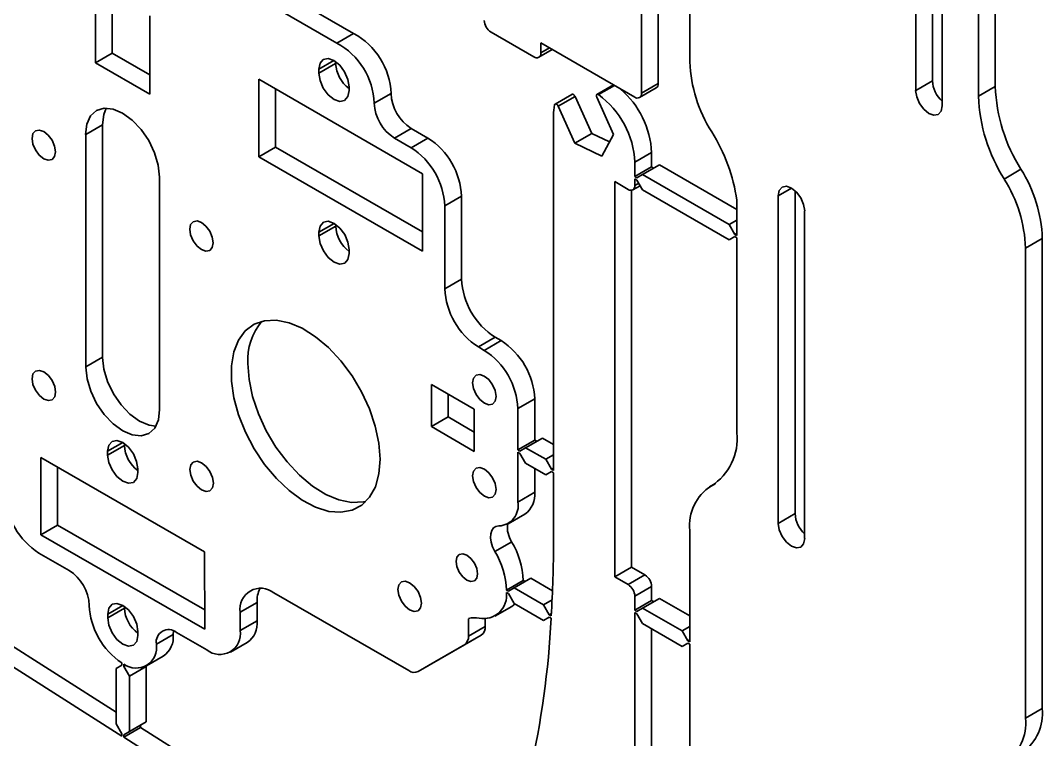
# Model space of a CAD drawing. Header units: millimetres. Extents: x 0 to 415, y 0 to 292.
# Drawn here: x 352.47 to 363.23, y 124.52 to 132.1 of the extents above; entities that cross this region are included whole.
import ezdxf

# ---------------------------------------------------------------- set-up
doc = ezdxf.new("R2010")
doc.units = ezdxf.units.MM

# ---------------------------------------------------------------- blocks, each defined once
blk = doc.blocks.new('SE41')
at = {"color": 7, "linetype": 'Continuous', "lineweight": 35}
for p, q in [((361.898, 131.356), (361.909, 131.289)), ((361.909, 131.289), (361.939, 131.219)), ((361.939, 131.219), (361.984, 131.159)), ((361.984, 131.159), (362.037, 131.116)), ((362.135, 131.106), (362.166, 131.141)), ((362.166, 131.141), (362.176, 131.196)), ((362.037, 131.116), (362.09, 131.097)), ((362.09, 131.097), (362.135, 131.106))]:
    blk.add_line(p, q, dxfattribs=at)
blk = doc.blocks.new('SE40')
blk.add_blockref('SE41', (0, 0))
blk = doc.blocks.new('SE45')
at = {"color": 7, "linetype": 'Continuous', "lineweight": 35}
for p, q in [((360.451, 126.797), (360.462, 126.73)), ((360.462, 126.73), (360.492, 126.66)), ((360.492, 126.66), (360.537, 126.599)), ((360.718, 126.581), (360.729, 126.637)), ((360.537, 126.599), (360.59, 126.556)), ((360.59, 126.556), (360.643, 126.538)), ((360.643, 126.538), (360.688, 126.547)), ((360.688, 126.547), (360.718, 126.581))]:
    blk.add_line(p, q, dxfattribs=at)
blk = doc.blocks.new('SE44')
blk.add_blockref('SE45', (0, 0))
blk = doc.blocks.new('SE47')
at = {"color": 7, "linetype": 'Continuous', "lineweight": 35}
for p, q in [((360.462, 130.304), (360.451, 130.249)), ((360.492, 130.339), (360.462, 130.304)), ((360.537, 130.348), (360.492, 130.339)), ((360.59, 130.329), (360.537, 130.348)), ((360.643, 130.286), (360.59, 130.329)), ((360.688, 130.225), (360.643, 130.286)), ((360.718, 130.156), (360.688, 130.225)), ((360.729, 130.089), (360.718, 130.156))]:
    blk.add_line(p, q, dxfattribs=at)
blk = doc.blocks.new('SE46')
blk.add_blockref('SE47', (0, 0))
blk = doc.blocks.new('SE235')
at = {"color": 7, "linetype": 'Continuous', "lineweight": 35}
for p, q in [((352.591, 128.321), (352.6, 128.371)), ((352.6, 128.371), (352.627, 128.402)), ((352.627, 128.402), (352.667, 128.409)), ((352.667, 128.409), (352.714, 128.393)), ((352.714, 128.393), (352.762, 128.355)), ((352.762, 128.355), (352.802, 128.301)), ((352.6, 128.261), (352.591, 128.321)), ((352.627, 128.199), (352.6, 128.261)), ((352.802, 128.301), (352.829, 128.239)), ((352.829, 128.239), (352.838, 128.179)), ((352.667, 128.145), (352.627, 128.199)), ((352.715, 128.107), (352.667, 128.145)), ((352.829, 128.129), (352.802, 128.098)), ((352.838, 128.179), (352.829, 128.129)), ((352.762, 128.091), (352.715, 128.107)), ((352.802, 128.098), (352.762, 128.091))]:
    blk.add_line(p, q, dxfattribs=at)
blk = doc.blocks.new('SE234')
blk.add_blockref('SE235', (0, 0))
blk = doc.blocks.new('SE239')
at = {"color": 7, "linetype": 'Continuous', "lineweight": 35}
for p, q in [((354.252, 127.363), (354.262, 127.412)), ((354.262, 127.412), (354.289, 127.443)), ((354.289, 127.443), (354.329, 127.451)), ((354.329, 127.451), (354.376, 127.435)), ((354.376, 127.435), (354.423, 127.396)), ((354.423, 127.396), (354.464, 127.342)), ((354.262, 127.303), (354.252, 127.363)), ((354.289, 127.241), (354.262, 127.303)), ((354.464, 127.342), (354.49, 127.28)), ((354.49, 127.28), (354.5, 127.22)), ((354.329, 127.187), (354.289, 127.241)), ((354.376, 127.149), (354.329, 127.187)), ((354.491, 127.171), (354.464, 127.14)), ((354.5, 127.22), (354.491, 127.171)), ((354.424, 127.132), (354.376, 127.149)), ((354.464, 127.14), (354.424, 127.132))]:
    blk.add_line(p, q, dxfattribs=at)
blk = doc.blocks.new('SE238')
blk.add_blockref('SE239', (0, 0))
blk = doc.blocks.new('SE241')
at = {"color": 7, "linetype": 'Continuous', "lineweight": 35}
for p, q in [((356.444, 126.099), (356.454, 126.148)), ((356.454, 126.039), (356.444, 126.099)), ((356.454, 126.148), (356.481, 126.179)), ((356.481, 126.179), (356.521, 126.187)), ((356.521, 126.187), (356.568, 126.17)), ((356.568, 126.17), (356.616, 126.132)), ((356.616, 126.132), (356.656, 126.078)), ((356.481, 125.977), (356.454, 126.039)), ((356.521, 125.923), (356.481, 125.977)), ((356.656, 126.078), (356.683, 126.016)), ((356.683, 126.016), (356.692, 125.956)), ((356.568, 125.885), (356.521, 125.923)), ((356.616, 125.868), (356.568, 125.885)), ((356.656, 125.876), (356.616, 125.868)), ((356.683, 125.907), (356.656, 125.876)), ((356.692, 125.956), (356.683, 125.907))]:
    blk.add_line(p, q, dxfattribs=at)
blk = doc.blocks.new('SE240')
blk.add_blockref('SE241', (0, 0))
blk = doc.blocks.new('SE243')
at = {"color": 7, "linetype": 'Continuous', "lineweight": 35}
for p, q in [((354.261, 129.944), (354.288, 129.975)), ((354.288, 129.975), (354.328, 129.983)), ((354.328, 129.983), (354.375, 129.967)), ((354.375, 129.967), (354.422, 129.928)), ((354.251, 129.895), (354.261, 129.944)), ((354.261, 129.835), (354.251, 129.895)), ((354.422, 129.928), (354.463, 129.874)), ((354.463, 129.874), (354.489, 129.812)), ((354.288, 129.773), (354.261, 129.835)), ((354.328, 129.719), (354.288, 129.773)), ((354.489, 129.812), (354.499, 129.752)), ((354.499, 129.752), (354.489, 129.703)), ((354.375, 129.681), (354.328, 129.719)), ((354.422, 129.664), (354.375, 129.681)), ((354.463, 129.672), (354.422, 129.664)), ((354.489, 129.703), (354.463, 129.672))]:
    blk.add_line(p, q, dxfattribs=at)
blk = doc.blocks.new('SE242')
blk.add_blockref('SE243', (0, 0))
blk = doc.blocks.new('SE245')
at = {"color": 7, "linetype": 'Continuous', "lineweight": 35}
for p, q in [((352.599, 130.903), (352.626, 130.933)), ((352.626, 130.933), (352.666, 130.941)), ((352.666, 130.941), (352.713, 130.925)), ((352.59, 130.853), (352.599, 130.903)), ((352.599, 130.793), (352.59, 130.853)), ((352.713, 130.925), (352.761, 130.887)), ((352.761, 130.887), (352.801, 130.833)), ((352.801, 130.833), (352.828, 130.771)), ((352.626, 130.731), (352.599, 130.793)), ((352.666, 130.677), (352.626, 130.731)), ((352.828, 130.771), (352.837, 130.711)), ((352.837, 130.711), (352.828, 130.661)), ((352.713, 130.639), (352.666, 130.677)), ((352.761, 130.623), (352.713, 130.639)), ((352.801, 130.63), (352.761, 130.623)), ((352.828, 130.661), (352.801, 130.63))]:
    blk.add_line(p, q, dxfattribs=at)
blk = doc.blocks.new('SE244')
blk.add_blockref('SE245', (0, 0))
blk = doc.blocks.new('SE247')
at = {"color": 7, "linetype": 'Continuous', "lineweight": 35}
for p, q in [((354.836, 128.825), (354.929, 128.894)), ((354.929, 128.894), (355.039, 128.932)), ((355.039, 128.932), (355.163, 128.937)), ((355.163, 128.937), (355.297, 128.91)), ((355.297, 128.91), (355.436, 128.852)), ((354.764, 128.727), (354.836, 128.825)), ((355.436, 128.852), (355.577, 128.763)), ((354.715, 128.603), (354.764, 128.727)), ((355.577, 128.763), (355.714, 128.648)), ((354.69, 128.458), (354.715, 128.603)), ((355.714, 128.648), (355.843, 128.509)), ((354.69, 128.295), (354.69, 128.458)), ((355.843, 128.509), (355.961, 128.352)), ((355.961, 128.352), (356.062, 128.181)), ((354.715, 128.121), (354.69, 128.295)), ((356.062, 128.181), (356.145, 128.002)), ((354.765, 127.94), (354.715, 128.121)), ((354.837, 127.759), (354.765, 127.94)), ((356.145, 128.002), (356.206, 127.82)), ((356.206, 127.82), (356.244, 127.642)), ((354.93, 127.583), (354.837, 127.759)), ((356.244, 127.642), (356.257, 127.473)), ((355.04, 127.418), (354.93, 127.583)), ((355.164, 127.27), (355.04, 127.418)), ((356.257, 127.473), (356.244, 127.318)), ((355.297, 127.142), (355.164, 127.27)), ((356.244, 127.318), (356.207, 127.183)), ((356.207, 127.183), (356.146, 127.072)), ((355.437, 127.04), (355.297, 127.142)), ((356.146, 127.072), (356.063, 126.988)), ((355.577, 126.966), (355.437, 127.04)), ((355.715, 126.923), (355.577, 126.966)), ((356.063, 126.988), (355.961, 126.935)), ((355.844, 126.913), (355.715, 126.923)), ((355.961, 126.935), (355.844, 126.913))]:
    blk.add_line(p, q, dxfattribs=at)
blk = doc.blocks.new('SE246')
blk.add_blockref('SE247', (0, 0))
blk = doc.blocks.new('SE251')
at = {"color": 7, "linetype": 'Continuous', "lineweight": 35}
for p, q in [((353.399, 125.904), (353.387, 125.841)), ((353.434, 125.944), (353.399, 125.904)), ((353.485, 125.954), (353.434, 125.944)), ((353.546, 125.933), (353.485, 125.954)), ((353.607, 125.884), (353.546, 125.933)), ((353.659, 125.814), (353.607, 125.884)), ((353.693, 125.735), (353.659, 125.814)), ((353.705, 125.658), (353.693, 125.735))]:
    blk.add_line(p, q, dxfattribs=at)
blk = doc.blocks.new('SE250')
blk.add_blockref('SE251', (0, 0))
blk = doc.blocks.new('SE253')
at = {"color": 7, "linetype": 'Continuous', "lineweight": 35}
for p, q in [((353.387, 125.8), (353.399, 125.723)), ((353.399, 125.723), (353.434, 125.643)), ((353.434, 125.643), (353.485, 125.574)), ((353.485, 125.574), (353.546, 125.525)), ((353.659, 125.514), (353.693, 125.553)), ((353.693, 125.553), (353.705, 125.617)), ((353.546, 125.525), (353.607, 125.504)), ((353.607, 125.504), (353.659, 125.514))]:
    blk.add_line(p, q, dxfattribs=at)
blk = doc.blocks.new('SE252')
blk.add_blockref('SE253', (0, 0))
blk = doc.blocks.new('SE255')
at = {"color": 7, "linetype": 'Continuous', "lineweight": 35}
for p, q in [((355.611, 131.54), (355.624, 131.462)), ((355.624, 131.462), (355.658, 131.383)), ((355.658, 131.383), (355.71, 131.313)), ((355.918, 131.293), (355.93, 131.356)), ((355.71, 131.313), (355.771, 131.264)), ((355.771, 131.264), (355.832, 131.243)), ((355.832, 131.243), (355.883, 131.253)), ((355.883, 131.253), (355.918, 131.293))]:
    blk.add_line(p, q, dxfattribs=at)
blk = doc.blocks.new('SE254')
blk.add_blockref('SE255', (0, 0))
blk = doc.blocks.new('SE257')
at = {"color": 7, "linetype": 'Continuous', "lineweight": 35}
for p, q in [((355.658, 131.684), (355.624, 131.644)), ((355.71, 131.694), (355.658, 131.684)), ((355.77, 131.673), (355.71, 131.694)), ((355.624, 131.644), (355.611, 131.581)), ((355.831, 131.624), (355.77, 131.673)), ((355.883, 131.554), (355.831, 131.624)), ((355.917, 131.474), (355.883, 131.554)), ((355.93, 131.397), (355.917, 131.474))]:
    blk.add_line(p, q, dxfattribs=at)
blk = doc.blocks.new('SE256')
blk.add_blockref('SE257', (0, 0))
blk = doc.blocks.new('SE259')
at = {"color": 7, "linetype": 'Continuous', "lineweight": 35}
for p, q in [((355.612, 129.825), (355.624, 129.747)), ((355.624, 129.747), (355.659, 129.668)), ((355.659, 129.668), (355.71, 129.598)), ((355.918, 129.578), (355.93, 129.641)), ((355.71, 129.598), (355.771, 129.549)), ((355.771, 129.549), (355.832, 129.528)), ((355.832, 129.528), (355.884, 129.538)), ((355.884, 129.538), (355.918, 129.578))]:
    blk.add_line(p, q, dxfattribs=at)
blk = doc.blocks.new('SE258')
blk.add_blockref('SE259', (0, 0))
blk = doc.blocks.new('SE261')
at = {"color": 7, "linetype": 'Continuous', "lineweight": 35}
for p, q in [((355.659, 129.969), (355.624, 129.929)), ((355.71, 129.979), (355.659, 129.969)), ((355.771, 129.957), (355.71, 129.979)), ((355.832, 129.908), (355.771, 129.957)), ((355.624, 129.929), (355.612, 129.865)), ((355.884, 129.839), (355.832, 129.908)), ((355.918, 129.759), (355.884, 129.839)), ((355.93, 129.682), (355.918, 129.759))]:
    blk.add_line(p, q, dxfattribs=at)
blk = doc.blocks.new('SE260')
blk.add_blockref('SE261', (0, 0))
blk = doc.blocks.new('SE263')
at = {"color": 7, "linetype": 'Continuous', "lineweight": 35}
for p, q in [((353.398, 127.62), (353.386, 127.556)), ((353.433, 127.659), (353.398, 127.62)), ((353.485, 127.669), (353.433, 127.659)), ((353.545, 127.648), (353.485, 127.669)), ((353.606, 127.599), (353.545, 127.648)), ((353.658, 127.53), (353.606, 127.599)), ((353.692, 127.45), (353.658, 127.53)), ((353.705, 127.373), (353.692, 127.45))]:
    blk.add_line(p, q, dxfattribs=at)
blk = doc.blocks.new('SE262')
blk.add_blockref('SE263', (0, 0))
blk = doc.blocks.new('SE265')
at = {"color": 7, "linetype": 'Continuous', "lineweight": 35}
for p, q in [((353.386, 127.515), (353.399, 127.438)), ((353.399, 127.438), (353.433, 127.359)), ((353.433, 127.359), (353.485, 127.289)), ((353.485, 127.289), (353.546, 127.24)), ((353.658, 127.229), (353.693, 127.269)), ((353.693, 127.269), (353.705, 127.332)), ((353.546, 127.24), (353.606, 127.219)), ((353.606, 127.219), (353.658, 127.229))]:
    blk.add_line(p, q, dxfattribs=at)
blk = doc.blocks.new('SE264')
blk.add_blockref('SE265', (0, 0))
blk = doc.blocks.new('SE267')
at = {"color": 7, "linetype": 'Continuous', "lineweight": 35}
for p, q in [((357.241, 127.346), (357.267, 127.377)), ((357.267, 127.377), (357.308, 127.385)), ((357.308, 127.385), (357.355, 127.369)), ((357.231, 127.297), (357.241, 127.346)), ((357.241, 127.237), (357.231, 127.297)), ((357.355, 127.369), (357.402, 127.33)), ((357.402, 127.33), (357.442, 127.276)), ((357.442, 127.276), (357.469, 127.215)), ((357.267, 127.175), (357.241, 127.237)), ((357.308, 127.121), (357.267, 127.175)), ((357.469, 127.215), (357.479, 127.154)), ((357.355, 127.083), (357.308, 127.121)), ((357.402, 127.066), (357.355, 127.083)), ((357.442, 127.074), (357.402, 127.066)), ((357.469, 127.105), (357.442, 127.074)), ((357.479, 127.154), (357.469, 127.105))]:
    blk.add_line(p, q, dxfattribs=at)
blk = doc.blocks.new('SE266')
blk.add_blockref('SE267', (0, 0))
blk = doc.blocks.new('SE269')
at = {"color": 7, "linetype": 'Continuous', "lineweight": 35}
for p, q in [((357.24, 128.326), (357.267, 128.357)), ((357.267, 128.357), (357.307, 128.365)), ((357.307, 128.365), (357.354, 128.349)), ((357.354, 128.349), (357.402, 128.311)), ((357.231, 128.277), (357.24, 128.326)), ((357.24, 128.217), (357.231, 128.277)), ((357.402, 128.311), (357.442, 128.256)), ((357.442, 128.256), (357.469, 128.195)), ((357.267, 128.155), (357.24, 128.217)), ((357.307, 128.101), (357.267, 128.155)), ((357.469, 128.195), (357.478, 128.134)), ((357.478, 128.134), (357.469, 128.085)), ((357.355, 128.063), (357.307, 128.101)), ((357.402, 128.046), (357.355, 128.063)), ((357.442, 128.054), (357.402, 128.046)), ((357.469, 128.085), (357.442, 128.054))]:
    blk.add_line(p, q, dxfattribs=at)
blk = doc.blocks.new('SE268')
blk.add_blockref('SE269', (0, 0))
blk = doc.blocks.new('SE271')
at = {"color": 7, "linetype": 'Continuous', "lineweight": 35}
for p, q in [((357.058, 126.396), (357.066, 126.441)), ((357.066, 126.441), (357.091, 126.469)), ((357.091, 126.469), (357.128, 126.476)), ((357.128, 126.476), (357.171, 126.461)), ((357.171, 126.461), (357.214, 126.426)), ((357.214, 126.426), (357.251, 126.377)), ((357.066, 126.341), (357.058, 126.396)), ((357.091, 126.284), (357.066, 126.341)), ((357.251, 126.377), (357.275, 126.32)), ((357.275, 126.32), (357.284, 126.265)), ((357.128, 126.235), (357.091, 126.284)), ((357.171, 126.2), (357.128, 126.235)), ((357.214, 126.185), (357.171, 126.2)), ((357.251, 126.192), (357.214, 126.185)), ((357.276, 126.22), (357.251, 126.192)), ((357.284, 126.265), (357.276, 126.22))]:
    blk.add_line(p, q, dxfattribs=at)
blk = doc.blocks.new('SE270')
blk.add_blockref('SE271', (0, 0))
blk = doc.blocks.new('SE275')
at = {"color": 7, "linetype": 'Continuous', "lineweight": 35}
for p, q in [((353.269, 131.147), (353.207, 131.089)), ((353.349, 131.171), (353.269, 131.147)), ((353.443, 131.162), (353.349, 131.171)), ((353.544, 131.119), (353.443, 131.162)), ((353.207, 131.089), (353.168, 131.003)), ((353.645, 131.046), (353.544, 131.119)), ((353.738, 130.947), (353.645, 131.046)), ((353.168, 131.003), (353.155, 130.895)), ((353.819, 130.829), (353.738, 130.947)), ((353.881, 130.701), (353.819, 130.829)), ((353.92, 130.57), (353.881, 130.701)), ((353.933, 130.446), (353.92, 130.57))]:
    blk.add_line(p, q, dxfattribs=at)
blk = doc.blocks.new('SE274')
blk.add_blockref('SE275', (0, 0))
blk = doc.blocks.new('SE277')
at = {"color": 7, "linetype": 'Continuous', "lineweight": 35}
for p, q in [((353.156, 128.444), (353.17, 128.32)), ((353.17, 128.32), (353.208, 128.19)), ((353.208, 128.19), (353.27, 128.061)), ((353.27, 128.061), (353.351, 127.943)), ((353.351, 127.943), (353.445, 127.844)), ((353.921, 127.887), (353.934, 127.996)), ((353.445, 127.844), (353.545, 127.771)), ((353.882, 127.801), (353.921, 127.887)), ((353.545, 127.771), (353.646, 127.728)), ((353.646, 127.728), (353.74, 127.719)), ((353.74, 127.719), (353.82, 127.744)), ((353.82, 127.744), (353.882, 127.801))]:
    blk.add_line(p, q, dxfattribs=at)
blk = doc.blocks.new('SE276')
blk.add_blockref('SE277', (0, 0))
blk = doc.blocks.new('SE513')
at = {"color": 7, "linetype": 'Continuous', "lineweight": 35}
for p, q in [((358.095, 131.207), (358.097, 131.212)), ((358.097, 131.212), (358.101, 131.215)), ((358.101, 131.215), (358.106, 131.216)), ((358.106, 131.216), (358.112, 131.215)), ((358.112, 131.215), (358.118, 131.212)), ((358.118, 131.212), (358.124, 131.207)), ((358.124, 131.207), (358.129, 131.2)), ((358.129, 131.2), (358.133, 131.193))]:
    blk.add_line(p, q, dxfattribs=at)
blk = doc.blocks.new('SE512')
blk.add_blockref('SE513', (0, 0))
blk = doc.blocks.new('SE515')
at = {"color": 7, "linetype": 'Continuous', "lineweight": 35}
for p, q in [((358.538, 131.314), (358.535, 131.309)), ((358.535, 131.309), (358.535, 131.302)), ((358.535, 131.302), (358.536, 131.294)), ((358.536, 131.294), (358.539, 131.287)), ((358.542, 131.317), (358.538, 131.314)), ((358.546, 131.318), (358.542, 131.317)), ((358.552, 131.317), (358.546, 131.318)), ((358.558, 131.314), (358.552, 131.317))]:
    blk.add_line(p, q, dxfattribs=at)
blk = doc.blocks.new('SE514')
blk.add_blockref('SE515', (0, 0))
blk = doc.blocks.new('SE561')
at = {"color": 7, "linetype": 'Continuous', "lineweight": 35}
for p, q in [((357.451, 126.748), (357.432, 126.721)), ((357.477, 126.764), (357.451, 126.748)), ((357.509, 126.769), (357.477, 126.764)), ((357.422, 126.686), (357.42, 126.643)), ((357.42, 126.643), (357.427, 126.597)), ((357.432, 126.721), (357.422, 126.686)), ((357.427, 126.597), (357.442, 126.548)), ((357.442, 126.548), (357.466, 126.501))]:
    blk.add_line(p, q, dxfattribs=at)
blk = doc.blocks.new('SE560')
blk.add_blockref('SE561', (0, 0))
blk = doc.blocks.new('SE617')
at = {"color": 7, "linetype": 'Continuous', "lineweight": 35}
for p, q in [((358.278, 131.317), (358.283, 131.318)), ((358.278, 131.317), (358.278, 131.317)), ((358.283, 131.318), (358.289, 131.317)), ((358.289, 131.317), (358.295, 131.314)), ((358.295, 131.314), (358.301, 131.309)), ((358.301, 131.309), (358.306, 131.302)), ((358.306, 131.302), (358.31, 131.295))]:
    blk.add_line(p, q, dxfattribs=at)
blk = doc.blocks.new('SE616')
blk.add_blockref('SE617', (0, 0))
blk = doc.blocks.new('SE621')
at = {"color": 7, "linetype": 'Continuous', "lineweight": 35}
for p, q in [((354.876, 128.311), (354.864, 128.48)), ((354.914, 128.133), (354.876, 128.311)), ((354.975, 127.951), (354.914, 128.133)), ((355.058, 127.772), (354.975, 127.951)), ((355.159, 127.601), (355.058, 127.772)), ((355.277, 127.444), (355.159, 127.601)), ((355.406, 127.305), (355.277, 127.444)), ((355.543, 127.19), (355.406, 127.305)), ((355.684, 127.102), (355.543, 127.19)), ((355.823, 127.043), (355.684, 127.102)), ((355.957, 127.016), (355.823, 127.043)), ((356.081, 127.022), (355.957, 127.016)), ((356.108, 127.028), (356.081, 127.022))]:
    blk.add_line(p, q, dxfattribs=at)
blk = doc.blocks.new('SE620')
blk.add_blockref('SE621', (0, 0))
blk = doc.blocks.new('SE623')
at = {"color": 7, "linetype": 'Continuous', "lineweight": 35}
for p, q in [((353.345, 131.105), (353.372, 131.172)), ((353.332, 130.997), (353.345, 131.105))]:
    blk.add_line(p, q, dxfattribs=at)
blk = doc.blocks.new('SE622')
blk.add_blockref('SE623', (0, 0))
blk = doc.blocks.new('SE629')
at = {"color": 7, "linetype": 'Continuous', "lineweight": 35}
for p, q in [((353.346, 128.422), (353.333, 128.546)), ((353.385, 128.292), (353.346, 128.422)), ((353.447, 128.163), (353.385, 128.292)), ((353.528, 128.045), (353.447, 128.163)), ((353.621, 127.946), (353.528, 128.045)), ((353.722, 127.873), (353.621, 127.946)), ((353.823, 127.83), (353.722, 127.873)), ((353.894, 127.82), (353.823, 127.83))]:
    blk.add_line(p, q, dxfattribs=at)
blk = doc.blocks.new('SE628')
blk.add_blockref('SE629', (0, 0))

msp = doc.modelspace()

# ---------------------------------------------------------------- linework, layer by layer
at = {"color": 7, "linetype": 'Continuous', "lineweight": 35}
for p, q in [((361.8983, 133.9917), (361.8983, 131.3563)), ((362.075, 134.044), (362.075, 131.4584)), ((362.1761, 131.196), (362.1761, 133.8313)), ((362.7373, 133.7008), (362.7373, 131.3996)), ((362.5605, 133.5988), (362.5605, 131.2976)), ((359.5199, 131.6578), (359.5199, 132.9725)), ((359.009, 132.9367), (359.009, 131.3281)), ((359.1858, 132.8988), (359.1858, 131.4302)), ((354.8839, 132.59), (355.9777, 131.9586)), ((353.257, 132.473), (353.2573, 131.6481)), ((355.8009, 131.8566), (354.7071, 132.488)), ((353.4338, 132.371), (353.4341, 131.7501)), ((353.8301, 131.3178), (353.8297, 132.1427)), ((355.9777, 131.9586), (355.8009, 131.8566)), ((357.8776, 131.7118), (357.4251, 131.9731)), ((357.9276, 131.7069), (358.0696, 131.7888)), ((358.9383, 131.2873), (357.9483, 131.8588)), ((357.9483, 131.8588), (357.9483, 131.7526)), ((357.9483, 131.7526), (358.0403, 131.8057)), ((353.4341, 131.7501), (353.2573, 131.6481)), ((353.4341, 131.7501), (353.83, 131.5218)), ((353.2573, 131.6481), (353.8301, 131.3178)), ((355.7706, 131.6725), (355.6114, 131.5806)), ((355.6114, 131.5806), (355.6115, 131.5398)), ((355.7882, 131.6418), (355.6115, 131.5398)), ((355.7882, 131.6612), (355.7882, 131.6418)), ((356.7041, 130.4809), (354.9788, 131.476)), ((354.9788, 131.476), (354.9791, 130.6592)), ((355.1557, 131.374), (355.1559, 130.7613)), ((355.9296, 131.3971), (355.9297, 131.3563)), ((358.7142, 131.4167), (358.541, 131.3167)), ((358.7254, 131.4102), (358.5583, 131.3137)), ((358.9883, 131.2824), (359.1651, 131.3844)), ((359.009, 131.3281), (359.1858, 131.4302)), ((362.075, 131.4584), (361.8983, 131.3563)), ((362.7373, 131.3996), (362.5605, 131.2976)), ((356.1948, 131.2238), (356.3716, 131.3258)), ((358.2775, 131.3169), (358.1007, 131.2148)), ((358.3099, 131.2949), (358.1331, 131.1929)), ((358.4856, 130.9038), (358.3099, 131.2949)), ((358.5386, 131.2867), (358.7143, 130.8955)), ((358.3088, 130.8017), (358.1331, 131.1929)), ((358.0829, 131.0961), (358.0829, 127.355)), ((353.3319, 130.9966), (353.1552, 130.8946)), ((353.333, 128.5464), (353.3319, 130.9966)), ((356.5838, 130.9584), (356.4071, 130.8564)), ((356.7606, 130.8565), (356.5838, 130.9584)), ((353.1552, 130.8946), (353.1562, 128.4443)), ((356.5838, 130.7544), (356.4071, 130.8564)), ((356.7606, 130.8565), (356.5838, 130.7544)), ((358.4856, 130.9038), (358.3088, 130.8017)), ((358.6719, 130.8151), (358.4856, 130.9038)), ((358.7143, 130.8955), (358.5935, 130.6662)), ((355.1559, 130.7613), (354.9791, 130.6592)), ((355.1559, 130.7613), (356.7044, 129.8682)), ((358.5935, 130.6662), (358.3088, 130.8017)), ((354.9791, 130.6592), (356.7045, 129.6642)), ((359.117, 130.7032), (358.9402, 130.6012)), ((359.117, 130.5521), (359.117, 130.7032)), ((358.9402, 130.4501), (358.9402, 130.6012)), ((358.9402, 130.4501), (359.117, 130.5521)), ((359.1983, 130.5746), (359.0215, 130.4725)), ((359.117, 130.5521), (359.1382, 130.5399)), ((360.0149, 130.1032), (359.1983, 130.5746)), ((362.8305, 130.4249), (363.0072, 130.527)), ((353.934, 127.9958), (353.933, 130.446)), ((356.7045, 129.6642), (356.7041, 130.4809)), ((358.7281, 130.397), (358.8695, 130.3154)), ((358.7281, 126.2327), (358.7281, 130.397)), ((358.9402, 130.4501), (358.9614, 130.4378)), ((358.9402, 130.4256), (358.9614, 130.4133)), ((358.9402, 130.3562), (358.9402, 130.4256)), ((359.0215, 130.4725), (358.9614, 130.4378)), ((358.9614, 130.4133), (359.0215, 130.3092)), ((359.0215, 130.4725), (359.9336, 129.946)), ((358.9048, 126.3347), (358.9048, 130.3059)), ((358.9195, 130.3104), (358.9955, 130.3543)), ((358.9808, 130.3797), (358.9402, 130.3562)), ((359.0215, 130.3092), (359.9336, 129.7827)), ((360.59, 130.3292), (360.4511, 130.2489)), ((360.6279, 130.3012), (360.6279, 126.8991)), ((357.1143, 130.2442), (356.9376, 130.1422)), ((357.1143, 130.2442), (357.1147, 129.3702)), ((360.0149, 129.8297), (360.0149, 130.2006)), ((360.4511, 130.2489), (360.4511, 126.797)), ((356.9376, 130.1422), (356.9379, 129.2682)), ((360.7289, 126.6366), (360.7289, 130.0886)), ((355.7714, 129.9573), (355.6122, 129.8654)), ((359.9336, 129.946), (360.0149, 129.9929)), ((355.789, 129.9267), (355.6122, 129.8246)), ((355.6122, 129.8654), (355.6122, 129.8246)), ((355.789, 129.9461), (355.789, 129.9267)), ((359.9937, 129.8419), (359.9336, 129.946)), ((359.9937, 129.8419), (360.0149, 129.8541)), ((359.9336, 129.7827), (359.9937, 129.8174)), ((359.9937, 129.8174), (359.9336, 129.7827)), ((359.9937, 129.8419), (360.0149, 129.8297)), ((359.9937, 129.8174), (360.0149, 129.8052)), ((360.0149, 127.751), (360.0149, 129.8052)), ((363.2322, 129.7998), (363.0555, 129.6977)), ((363.2322, 124.8454), (363.2322, 129.7998)), ((353.4755, 124.8088), (345.8653, 129.6394)), ((355.9304, 129.6819), (355.9304, 129.6411)), ((363.0555, 124.7433), (363.0555, 129.6977)), ((353.5356, 124.5564), (345.6885, 129.5374)), ((357.1147, 129.3702), (356.9379, 129.2682)), ((357.2917, 128.6559), (357.4684, 128.7579)), ((357.3543, 128.6197), (357.5311, 128.7218)), ((357.4684, 128.7579), (357.5311, 128.7218)), ((357.2917, 128.6559), (357.3543, 128.6197)), ((353.333, 128.5464), (353.1562, 128.4443)), ((357.2486, 127.9991), (356.7963, 128.26)), ((356.7963, 128.26), (356.7965, 127.8156)), ((356.9732, 127.9177), (356.9731, 128.158)), ((357.7081, 128.0075), (357.8849, 128.1095)), ((357.885, 127.6733), (357.8849, 128.1095)), ((356.9732, 127.9177), (356.7965, 127.8156)), ((357.2487, 127.7589), (356.9732, 127.9177)), ((357.2488, 127.5548), (357.2486, 127.9991)), ((357.7083, 127.5713), (357.7081, 128.0075)), ((356.7965, 127.8156), (357.2488, 127.5548)), ((357.9664, 127.6958), (357.7896, 127.5938)), ((358.0829, 127.6285), (357.9664, 127.6958)), ((353.5456, 127.6482), (353.3864, 127.5563)), ((353.5632, 127.6175), (353.3864, 127.5155)), ((353.5632, 127.6175), (353.5632, 127.6369)), ((357.885, 127.6733), (357.7083, 127.5713)), ((357.7896, 127.5938), (357.7295, 127.559)), ((357.7896, 127.5938), (358.0016, 127.4714)), ((357.885, 127.6733), (357.9062, 127.6611)), ((354.4083, 126.4974), (352.683, 127.4924)), ((352.683, 127.4924), (352.6834, 126.6757)), ((353.3864, 127.5155), (353.3864, 127.5563)), ((357.7083, 127.5713), (357.7295, 127.559)), ((357.7083, 127.5468), (357.7295, 127.5345)), ((357.7085, 127.0218), (357.7083, 127.5468)), ((357.7295, 127.5345), (357.7896, 127.4304)), ((358.0016, 127.4714), (358.0829, 127.5183)), ((352.8599, 127.3904), (352.8601, 126.7777)), ((353.7046, 127.332), (353.7046, 127.3728)), ((357.7896, 127.4304), (358.0016, 127.3081)), ((357.8853, 127.1239), (357.8852, 127.3753)), ((358.0617, 127.3673), (358.0016, 127.4714)), ((358.0617, 127.3673), (358.0829, 127.3795)), ((358.0016, 127.3081), (358.0617, 127.3428)), ((358.0617, 127.3428), (358.0016, 127.3081)), ((358.0617, 127.3673), (358.0829, 127.355)), ((358.0617, 127.3428), (358.0829, 127.3305)), ((358.0829, 127.3305), (358.0829, 126.6051)), ((359.7941, 127.2192), (359.7271, 127.1805)), ((359.787, 127.2144), (359.7449, 127.1901)), ((357.7085, 127.0218), (357.8853, 127.1239)), ((357.6049, 126.7927), (357.7817, 126.8948)), ((360.6279, 126.8991), (360.4511, 126.797)), ((352.8601, 126.7777), (352.6834, 126.6757)), ((352.8601, 126.7777), (354.4086, 125.8847)), ((352.6834, 126.6757), (354.4087, 125.6807)), ((359.5199, 125.5473), (359.5199, 126.7227)), ((357.4657, 126.5008), (357.6425, 126.6029)), ((352.6622, 126.4837), (352.9804, 126.3002)), ((354.4087, 125.6807), (354.4083, 126.4974)), ((358.9048, 126.3347), (358.7281, 126.2327)), ((359.0463, 126.2531), (358.9048, 126.3347)), ((357.588, 126.0928), (357.7648, 126.1948)), ((357.8443, 126.2186), (357.6675, 126.1165)), ((357.7648, 126.1948), (357.7839, 126.1838)), ((357.8443, 126.2186), (358.0726, 126.0868)), ((358.8695, 126.151), (358.7281, 126.2327)), ((359.0463, 126.2531), (358.8695, 126.151)), ((357.588, 126.0928), (357.6074, 126.0816)), ((357.6675, 126.1165), (357.6074, 126.0818)), ((357.6074, 126.0816), (357.6074, 126.0818)), ((357.9771, 125.9378), (357.6675, 126.1165)), ((359.117, 126.1306), (358.9402, 126.0285)), ((359.117, 125.984), (359.117, 126.1306)), ((356.5576, 125.2449), (355.1367, 126.0644)), ((357.5876, 126.0685), (357.6076, 126.057)), ((357.6076, 126.057), (357.6675, 125.9532)), ((357.9771, 125.9378), (358.0684, 125.9905)), ((358.9402, 125.882), (358.9402, 126.0285)), ((358.9402, 125.882), (359.117, 125.984)), ((359.1983, 126.0065), (359.0215, 125.9044)), ((359.117, 125.984), (359.1382, 125.9718)), ((359.5199, 125.8208), (359.1983, 126.0065)), ((353.5463, 125.933), (353.3871, 125.8411)), ((353.5639, 125.9024), (353.3871, 125.8003)), ((353.5639, 125.9024), (353.5639, 125.9218)), ((354.9601, 125.9619), (354.7833, 125.8599)), ((354.9602, 125.7708), (354.9601, 125.9619)), ((357.4658, 125.8195), (357.6426, 125.9215)), ((357.6777, 125.9473), (357.6426, 125.9215)), ((357.9771, 125.7745), (357.6675, 125.9532)), ((358.0372, 125.8337), (357.9771, 125.9378)), ((358.9402, 125.882), (358.9614, 125.8697)), ((359.0215, 125.9044), (358.9614, 125.8697)), ((359.0215, 125.9044), (359.4386, 125.6637)), ((353.3871, 125.8411), (353.3871, 125.8003)), ((354.7834, 125.6687), (354.7833, 125.8599)), ((354.9602, 125.7708), (354.7834, 125.6687)), ((357.187, 125.609), (357.1869, 125.7926)), ((357.3637, 125.7111), (357.3637, 125.7919)), ((357.9771, 125.7745), (358.037, 125.8091)), ((358.037, 125.8091), (357.9771, 125.7745)), ((358.037, 125.8091), (358.0577, 125.7971)), ((358.0608, 125.8473), (358.0372, 125.8337)), ((358.0372, 125.8334), (358.0607, 125.847)), ((358.0372, 125.8337), (358.0372, 125.8334)), ((358.0372, 125.8334), (358.0591, 125.8208)), ((358.9402, 125.8575), (358.9614, 125.8452)), ((358.9402, 122.4423), (358.9402, 125.8575)), ((358.9614, 125.8452), (359.0215, 125.7411)), ((353.7053, 125.6576), (353.7053, 125.6168)), ((354.0766, 125.6271), (354.0791, 125.6637)), ((357.187, 125.609), (357.3637, 125.7111)), ((359.0215, 125.7411), (359.4386, 125.5003)), ((359.117, 122.5444), (359.117, 125.686)), ((359.4386, 125.6637), (359.5199, 125.7106)), ((359.4987, 125.5596), (359.4386, 125.6637)), ((354.0766, 125.6271), (353.8998, 125.5251)), ((354.1118, 125.6478), (354.43, 125.4642)), ((354.6798, 125.4396), (354.8566, 125.5416)), ((356.8344, 125.3371), (357.3224, 125.6195)), ((357.3224, 125.6195), (357.1456, 125.5174)), ((359.5199, 125.5718), (359.4987, 125.5596)), ((359.4987, 125.5596), (359.5199, 125.5473)), ((357.1456, 125.5174), (356.6576, 125.2351)), ((359.4386, 125.5003), (359.4987, 125.5351)), ((359.4987, 125.5351), (359.4386, 125.5003)), ((359.4987, 125.5351), (359.5199, 125.5228)), ((359.5199, 122.1077), (359.5199, 125.5228)), ((353.5356, 125.3023), (353.5356, 125.327)), ((353.7962, 125.2959), (353.973, 125.398)), ((356.6576, 125.2351), (356.8344, 125.3371)), ((353.5356, 125.3023), (353.4755, 125.2676)), ((353.4755, 125.2676), (353.4755, 124.6844)), ((353.5568, 125.2901), (353.5568, 125.3148)), ((353.5568, 125.2901), (353.5796, 125.3032)), ((353.6169, 125.186), (353.5568, 125.2901)), ((353.7937, 125.288), (353.6169, 125.186)), ((353.7908, 125.293), (353.7937, 125.288)), ((353.7937, 124.7048), (353.7937, 125.288)), ((353.6169, 125.186), (353.6169, 124.6027)), ((363.0555, 124.7433), (363.2322, 124.8454)), ((353.4755, 124.6844), (353.5356, 124.5803)), ((353.6169, 124.6027), (353.7937, 124.7048)), ((353.7937, 124.7048), (353.7336, 124.6701)), ((353.5356, 124.5564), (353.5356, 124.5803)), ((353.7336, 124.6701), (353.5568, 124.568)), ((353.7336, 124.645), (353.5568, 124.5429)), ((353.5568, 124.568), (353.6169, 124.6027)), ((353.7336, 124.645), (353.7336, 124.6701)), ((354.2988, 124.2862), (353.7336, 124.645)), ((353.5568, 124.5429), (353.5568, 124.568)), ((354.122, 124.1841), (353.5568, 124.5429))]:
    msp.add_line(p, q, dxfattribs=at)
for centre, radius, start, end in [((357.5079, 132.1025), 0.1537, 182.60548, 237.39452), ((355.6197, 131.2968), 0.7524, 2.21123, 61.59377), ((355.4429, 131.1947), 0.7524, 2.21123, 61.59377), ((357.9052, 131.7456), 0.0437, 230.79671, 9.21404), ((356.138, 131.6591), 0.3501, 182.83496, 233.4939), ((360.9812, 131.7112), 1.4622, 182.09006, 212.62733), ((358.1665, 130.6537), 0.9518, 2.97994, 49.08793), ((359.1382, 131.4241), 0.048, 304.05635, 7.25583), ((362.3837, 131.4747), 0.3091, 183.02317, 227.80604), ((364.4861, 131.4626), 1.75, 182.06278, 212.32031), ((356.8321, 131.3469), 0.461, 182.62211, 237.41117), ((357.9974, 130.5545), 0.9439, 2.83586, 53.54753), ((358.9659, 131.3211), 0.0437, 230.79671, 9.21404), ((364.3093, 131.3606), 1.75, 182.06278, 212.32031), ((356.6554, 131.2448), 0.461, 182.62211, 237.41117), ((358.5552, 131.0996), 0.4724, 166.90711, 180.4223), ((356.3467, 130.2091), 0.7684, 2.62211, 57.41117), ((358.166, 129.9314), 1.8684, 8.28536, 32.046), ((356.17, 130.107), 0.7684, 2.62211, 57.41117), ((361.7749, 129.7473), 1.4583, 2.06278, 32.32031), ((361.5981, 129.6452), 1.4583, 2.06278, 32.32031), ((358.8971, 130.3492), 0.0437, 230.79671, 9.21404), ((356.1387, 129.944), 0.3501, 182.83496, 233.4939), ((357.8823, 129.4054), 0.7684, 182.62211, 237.41117), ((357.7055, 129.3033), 0.7684, 182.62211, 237.41117), ((355.4755, 128.5235), 0.6135, 139.0474, 184.04336), ((357.1173, 128.0744), 0.7684, 2.62211, 57.41117), ((356.9405, 127.9723), 0.7684, 2.62211, 57.41117), ((359.4281, 127.688), 0.5901, 302.46584, 6.12866), ((353.9129, 127.6348), 0.3501, 182.83496, 233.4939), ((360.0089, 126.7752), 0.4918, 122.46584, 186.12866), ((353.0761, 127.1312), 0.7684, 182.62211, 237.41117), ((357.6365, 127.0984), 0.2501, 305.49452, 5.85627), ((357.4966, 126.9842), 0.2152, 273.21128, 10.07225), ((360.9365, 126.9154), 0.3091, 183.02317, 227.80604), ((357.8835, 126.758), 0.2866, 173.7318, 212.76143), ((356.9117, 126.1615), 0.8537, 2.23488, 31.12982), ((345.3322, 126.5983), 12.7507, 356.50414, 0.03073), ((356.7349, 126.0595), 0.8537, 2.23488, 31.12982), ((352.7321, 125.9118), 0.461, 2.62211, 57.41117), ((358.9634, 126.1236), 0.1537, 2.60548, 57.39452), ((354.9988, 125.895), 0.2184, 50.84666, 189.26393), ((355.2787, 125.9738), 0.3188, 154.29701, 182.13089), ((358.7867, 126.0216), 0.1537, 2.60548, 57.39452), ((357.3465, 126.0366), 0.2432, 258.88561, 7.54191), ((353.9636, 125.9692), 0.7718, 182.70168, 236.32232), ((353.9136, 125.9197), 0.3501, 182.83496, 233.4939), ((354.7222, 125.7404), 0.2399, 304.06613, 7.28466), ((357.2528, 125.592), 0.2112, 77.21047, 108.19724), ((348.8552, 126.2409), 9.2132, 336.8182, 357.23951), ((354.0291, 125.5462), 0.131, 50.84666, 189.26393), ((354.5679, 125.6336), 0.2184, 230.84666, 9.26393), ((357.2635, 125.7012), 0.1007, 305.75178, 5.64384), ((353.8377, 125.5971), 0.2407, 304.18463, 7.16615), ((357.0868, 125.5991), 0.1007, 305.75178, 5.64384), ((353.6861, 125.4887), 0.2167, 233.38958, 9.64808), ((356.6162, 125.3266), 0.1005, 234.40531, 294.36772), ((362.7355, 124.7944), 0.4993, 305.44529, 5.86689), ((362.5665, 124.6908), 0.4918, 302.46584, 6.12866)]:
    msp.add_arc(centre, radius, start, end, dxfattribs=at)

# ---------------------------------------------------------------- block references
for name in ['SE256', 'SE254', 'SE40', 'SE616', 'SE514', 'SE274', 'SE622', 'SE512', 'SE244', 'SE46', 'SE242', 'SE260', 'SE258', 'SE246', 'SE628', 'SE620', 'SE234', 'SE276', 'SE268', 'SE262', 'SE264', 'SE238', 'SE266', 'SE560', 'SE44', 'SE270', 'SE240', 'SE250', 'SE252']:
    msp.add_blockref(name, (0, 0))

doc.saveas('drawing.dxf')
